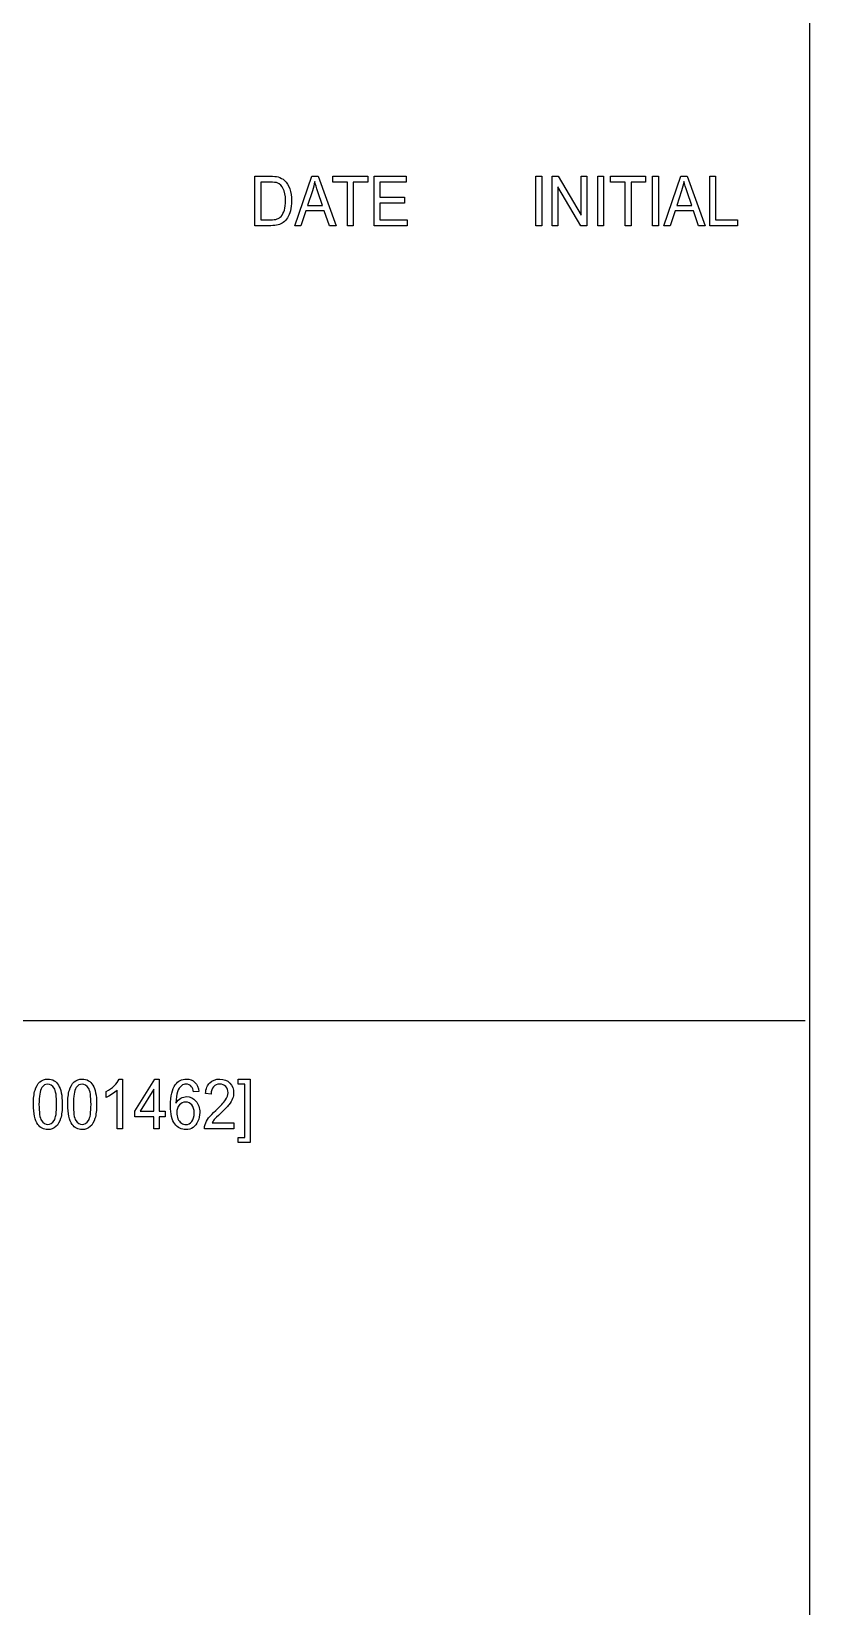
# Model space of a CAD drawing. Header units: millimetres. Extents: x 6 to 426, y 5 to 274.
# Drawn here: x 392.7 to 426.3, y 73.6 to 141.6 of the extents above; entities that cross this region are included whole.
import ezdxf

# ---------------------------------------------------------------- set-up
doc = ezdxf.new("R2010")
doc.units = ezdxf.units.MM
doc.layers.get('0').update_dxf_attribs({"linetype": 'CONTINUOUS'})

msp = doc.modelspace()

# ---------------------------------------------------------------- linework, layer by layer
at = {"color": 7}
for points in [[(426.299998, 270.899996), (426.299998, 8.499976)], [(402.337389, 133.257076), (402.337389, 135.393108), (402.99556, 135.393108)], [(402.991648, 135.14104), (402.590236, 135.14104), (402.590236, 133.509146)], [(404.816302, 134.760749), (404.606464, 134.134218)], [(404.606464, 134.134218), (405.254219, 134.134218), (405.054797, 134.725779)], [(420.771311, 134.760749), (420.561473, 134.134218)], [(420.561473, 134.134218), (421.209228, 134.134218), (421.009807, 134.725779)], [(402.590236, 133.509146), (402.998176, 133.509146)], [(403.026857, 133.257076), (402.337389, 133.257076)], [(352.3, 98.89999), (426.11324, 98.89999)], [(396.463174, 96.370845), (396.614355, 96.370845), (396.614355, 94.226071)], [(395.910558, 95.581126), (395.910558, 95.834653)], [(396.614355, 94.226071), (396.379748, 94.226071), (396.379748, 95.897305)], [(399.916949, 95.839024), (399.683662, 95.818632)], [(400.439588, 95.725373), (400.198477, 95.753058)], [(401.417065, 94.478141), (401.417065, 94.226071), (400.154171, 94.226071)], [(400.479982, 94.478141), (401.417065, 94.478141)]]:
    msp.add_lwpolyline(points, dxfattribs=at)
for points in [[(404.055167, 133.257076), (404.788918, 135.393108), (405.061325, 135.393108), (405.843316, 133.257076), (405.555284, 133.257076), (405.332413, 133.904004), (404.533478, 133.904004), (404.32364, 133.257076)], [(406.333363, 133.257076), (406.333363, 135.14104), (405.703849, 135.14104), (405.703849, 135.393108), (407.218317, 135.393108), (407.218317, 135.14104), (406.58621, 135.14104), (406.58621, 133.257076)], [(407.482877, 133.257076), (407.482877, 135.393108), (408.864406, 135.393108), (408.864406, 135.14104), (407.735725, 135.14104), (407.735725, 134.486824), (408.792716, 134.486824), (408.792716, 134.236213), (407.735725, 134.236213), (407.735725, 133.509146), (408.908711, 133.509146), (408.908711, 133.257076)], [(414.480197, 133.257076), (414.480197, 135.393108), (414.733044, 135.393108), (414.733044, 133.257076)], [(415.176169, 133.257076), (415.176169, 135.393108), (415.435521, 135.393108), (416.439087, 133.716046), (416.439087, 135.393108), (416.681494, 135.393108), (416.681494, 133.257076), (416.422142, 133.257076), (415.418577, 134.935595), (415.418577, 133.257076)], [(417.149388, 133.257076), (417.149388, 135.393108), (417.402235, 135.393108), (417.402235, 133.257076)], [(418.334111, 133.257076), (418.334111, 135.14104), (417.704597, 135.14104), (417.704597, 135.393108), (419.219065, 135.393108), (419.219065, 135.14104), (418.586958, 135.14104), (418.586958, 133.257076)], [(419.521426, 133.257076), (419.521426, 135.393108), (419.774274, 135.393108), (419.774274, 133.257076)], [(420.010177, 133.257076), (420.743927, 135.393108), (421.016334, 135.393108), (421.798326, 133.257076), (421.510293, 133.257076), (421.287423, 133.904004), (420.488487, 133.904004), (420.278649, 133.257076)], [(421.9899, 133.257076), (421.9899, 135.393108), (422.242747, 135.393108), (422.242747, 133.509146), (423.183743, 133.509146), (423.183743, 133.257076)], [(397.967203, 94.226071), (397.967203, 94.737494), (397.13829, 94.737494), (397.13829, 94.977909), (398.010212, 96.362103), (398.201786, 96.362103), (398.201786, 94.977909), (398.459842, 94.977909), (398.459842, 94.737494), (398.201786, 94.737494), (398.201786, 94.226071)], [(402.12607, 93.633052), (401.608663, 93.633052), (401.608663, 93.850153), (401.891487, 93.850153), (401.891487, 96.145002), (401.608663, 96.145002), (401.608663, 96.362103), (402.12607, 96.362103)], [(397.967203, 94.977909), (397.967203, 95.941017), (397.368985, 94.977909)], [(399.916949, 95.839032)], [(392.76176, 95.279516)], [(393.002871, 95.279516)], [(394.246228, 95.279516)], [(394.48734, 95.279516)], [(398.959032, 94.918168)]]:
    msp.add_lwpolyline(points, close=True, dxfattribs=at)
for points in [[(403.318778, 135.097329), (403.251016, 135.12647), (403.141972, 135.14104), (402.991648, 135.14104)], [(402.99556, 135.393108), (403.144141, 135.393108), (403.257528, 135.38291), (403.335722, 135.362512)], [(403.557297, 134.855457), (403.492127, 134.975906), (403.412621, 135.05653), (403.318778, 135.097329)], [(403.335722, 135.362512), (403.445213, 135.334342), (403.538624, 135.283345), (403.615954, 135.20952)], [(403.656348, 134.34112), (403.656348, 134.564533), (403.623331, 134.735979), (403.557297, 134.855457)], [(403.615954, 135.20952), (403.716741, 135.114327), (403.791895, 134.99242), (403.841417, 134.843801)], [(403.841417, 134.843801), (403.891818, 134.696154), (403.917019, 134.527136), (403.917019, 134.336749)], [(404.919265, 135.168723), (404.894928, 135.031761), (404.860607, 134.89577), (404.816302, 134.760749)], [(405.054797, 134.725779), (404.993979, 134.905482), (404.948802, 135.05313), (404.919265, 135.168723)], [(420.874274, 135.168723), (420.849938, 135.031761), (420.815617, 134.89577), (420.771311, 134.760749)], [(421.009807, 134.725779), (420.948989, 134.905482), (420.903811, 135.05313), (420.874274, 135.168723)], [(403.605514, 133.928775), (403.639403, 134.042426), (403.656348, 134.179874), (403.656348, 134.34112)], [(403.917019, 134.336749), (403.917019, 134.17453), (403.900075, 134.030767), (403.866186, 133.905461)], [(402.998176, 133.509146), (403.124164, 133.509146), (403.222783, 133.522259), (403.294033, 133.548484)], [(403.294033, 133.548484), (403.366147, 133.574711), (403.423493, 133.611624), (403.46607, 133.659221)], [(403.46607, 133.659221), (403.526023, 133.726245), (403.572505, 133.816097), (403.605514, 133.928775)], [(403.735838, 133.593653), (403.682845, 133.512059), (403.624635, 133.447464), (403.561209, 133.399866)], [(403.866186, 133.905461), (403.832297, 133.780156), (403.788848, 133.676219), (403.735838, 133.593653)], [(403.33313, 133.293502), (403.244503, 133.269218), (403.142412, 133.257076), (403.026857, 133.257076)], [(403.561209, 133.399866), (403.498647, 133.353241), (403.422621, 133.317787), (403.33313, 133.293502)], [(392.830834, 95.888564), (392.877748, 96.04301), (392.946822, 96.162003), (393.038057, 96.245541)], [(393.124075, 96.000755), (393.043273, 95.870593), (393.002871, 95.63018), (393.002871, 95.279516)], [(393.038057, 96.245541), (393.130155, 96.329077), (393.245719, 96.370845), (393.384747, 96.370845)], [(393.382131, 96.153747), (393.274384, 96.153747), (393.188365, 96.102749), (393.124075, 96.000755)], [(393.655835, 95.980358), (393.582841, 96.09595), (393.491606, 96.153747), (393.382131, 96.153747)], [(393.384747, 96.370845), (393.487262, 96.370845), (393.577185, 96.347533), (393.654515, 96.300908)], [(393.654515, 96.300908), (393.731845, 96.255253), (393.795711, 96.188714), (393.846112, 96.101291)], [(393.846112, 96.101291), (393.896514, 96.014841), (393.936051, 95.908962), (393.964724, 95.783654)], [(394.315303, 95.888564), (394.362216, 96.04301), (394.43129, 96.162003), (394.522525, 96.245541)], [(394.608543, 96.000755), (394.527741, 95.870593), (394.48734, 95.63018), (394.48734, 95.279516)], [(394.522525, 96.245541), (394.614624, 96.329077), (394.730187, 96.370845), (394.869215, 96.370845)], [(394.866599, 96.153747), (394.758868, 96.153747), (394.672849, 96.102749), (394.608543, 96.000755)], [(395.140303, 95.980358), (395.067325, 96.09595), (394.97609, 96.153747), (394.866599, 96.153747)], [(394.869215, 96.370845), (394.971746, 96.370845), (395.061676, 96.347533), (395.139007, 96.300908)], [(395.139007, 96.300908), (395.216337, 96.255253), (395.280195, 96.188714), (395.330581, 96.101291)], [(395.330581, 96.101291), (395.380982, 96.014841), (395.420519, 95.908962), (395.449192, 95.783654)], [(395.910558, 95.834653), (396.041762, 95.90362), (396.156453, 95.987157), (396.254632, 96.085264)], [(396.254632, 96.085264), (396.352827, 96.183372), (396.422341, 96.278565), (396.463174, 96.370845)], [(398.68924, 95.225613), (398.68924, 95.638444), (398.757442, 95.938596), (398.893847, 96.12607)], [(398.893847, 96.12607), (399.01289, 96.289258), (399.173199, 96.370853), (399.374773, 96.370853)], [(399.163638, 96.085272), (399.08978, 96.025047), (399.03157, 95.937139), (398.989009, 95.821546)], [(399.360444, 96.155211), (399.285722, 96.155211), (399.22012, 96.131898), (399.163638, 96.085272)], [(399.595051, 96.043017), (399.531609, 96.117813), (399.453407, 96.155211), (399.360444, 96.155211)], [(399.374773, 96.370853), (399.525097, 96.370853), (399.648044, 96.323742), (399.743616, 96.229519)], [(399.683662, 95.818632), (399.662813, 95.921598), (399.633276, 95.996393), (399.595051, 96.043017)], [(399.743616, 96.229519), (399.840066, 96.135297), (399.897844, 96.005135), (399.916949, 95.839032)], [(400.198477, 95.753058), (400.214989, 95.95413), (400.277111, 96.10712), (400.384843, 96.212028)], [(400.384843, 96.212028), (400.49259, 96.317906), (400.637258, 96.370845), (400.818848, 96.370845)], [(400.542551, 96.040096), (400.474773, 95.96433), (400.440452, 95.859422), (400.439588, 95.725373)], [(400.813639, 96.153747), (400.700692, 96.153747), (400.610329, 96.115863), (400.542551, 96.040096)], [(401.072991, 96.045924), (401.006957, 96.117806), (400.920507, 96.153747), (400.813639, 96.153747)], [(400.818848, 96.370845), (401.002181, 96.370845), (401.147281, 96.314021), (401.254149, 96.200372)], [(401.173362, 95.783654), (401.173362, 95.887591), (401.139905, 95.975014), (401.072991, 96.045924)], [(401.254149, 96.200372), (401.361031, 96.086722), (401.414473, 95.945873), (401.414473, 95.777826)], [(392.76176, 95.279516), (392.76176, 95.532072), (392.784785, 95.735088), (392.830834, 95.888564)], [(393.766599, 95.279516), (393.766599, 95.631151), (393.729677, 95.864765), (393.655835, 95.980358)], [(393.964724, 95.783654), (393.993397, 95.65932), (394.007733, 95.491274), (394.007733, 95.279516)], [(394.246228, 95.279516), (394.246228, 95.532072), (394.269253, 95.735088), (394.315303, 95.888564)], [(395.25109, 95.279516), (395.25109, 95.631151), (395.214161, 95.864765), (395.140303, 95.980358)], [(395.449192, 95.783654), (395.477865, 95.65932), (395.492201, 95.491274), (395.492201, 95.279516)], [(396.156901, 95.716631), (396.065666, 95.656407), (395.983552, 95.611238), (395.910558, 95.581126)], [(396.379748, 95.897305), (396.323282, 95.837081), (396.249, 95.776856), (396.156901, 95.716631)], [(398.989009, 95.821546), (398.946431, 95.705953), (398.924271, 95.541306), (398.922527, 95.327606)], [(398.922527, 95.327606), (398.979009, 95.423771), (399.048083, 95.495167), (399.129749, 95.541793)], [(399.339588, 95.380052), (399.233584, 95.380052), (399.143654, 95.337312), (399.069796, 95.251834)], [(399.129749, 95.541793), (399.211432, 95.588419), (399.297018, 95.611732), (399.386509, 95.611732)], [(399.605467, 95.251834), (399.535081, 95.337312), (399.446455, 95.380052), (399.339588, 95.380052)], [(399.386509, 95.611732), (399.542913, 95.611732), (399.675853, 95.547136), (399.785329, 95.417943)], [(399.785329, 95.417943), (399.895668, 95.289723), (399.950838, 95.12362), (399.950838, 94.919633)], [(400.642898, 95.01579), (400.850568, 95.206178), (400.990892, 95.35674), (401.063871, 95.467475)], [(401.063871, 95.467475), (401.136865, 95.579182), (401.173362, 95.684575), (401.173362, 95.783654)], [(401.367552, 95.525758), (401.336271, 95.443192), (401.284133, 95.356255), (401.211139, 95.264946)], [(401.414473, 95.777826), (401.414473, 95.692346), (401.398832, 95.608323), (401.367552, 95.525758)], [(392.950742, 94.411115), (392.824754, 94.588876), (392.76176, 94.878342), (392.76176, 95.279516)], [(393.002871, 95.279516), (393.002871, 94.928854), (393.039361, 94.695241), (393.112339, 94.578677)], [(393.655835, 94.580134), (393.729677, 94.696698), (393.766599, 94.929825), (393.766599, 95.279516)], [(393.938659, 94.671928), (393.892594, 94.518452), (393.823512, 94.39946), (393.731413, 94.314951)], [(394.007733, 95.279516), (394.007733, 95.028904), (393.984708, 94.826375), (393.938659, 94.671928)], [(394.43521, 94.411115), (394.309222, 94.588876), (394.246228, 94.878342), (394.246228, 95.279516)], [(394.48734, 95.279516), (394.48734, 94.928854), (394.523837, 94.695241), (394.59683, 94.578677)], [(395.140303, 94.580134), (395.214161, 94.696698), (395.25109, 94.929825), (395.25109, 95.279516)], [(395.423127, 94.671928), (395.377078, 94.518452), (395.308004, 94.39946), (395.215905, 94.314951)], [(395.492201, 95.279516), (395.492201, 95.028904), (395.469177, 94.826375), (395.423127, 94.671928)], [(398.87431, 94.430064), (398.75093, 94.591312), (398.68924, 94.856495), (398.68924, 95.225613)], [(399.069796, 95.251834), (398.995953, 95.167324), (398.959032, 95.056102), (398.959032, 94.918168)], [(398.959032, 94.918168), (398.959032, 94.827831), (398.975969, 94.74138), (399.009842, 94.658815)], [(399.009842, 94.658815), (399.044595, 94.576249), (399.09282, 94.513109), (399.154518, 94.469397)], [(399.604171, 94.539336), (399.675406, 94.628702), (399.711023, 94.750123), (399.711023, 94.903598)], [(399.711023, 94.903598), (399.711023, 95.051246), (399.675838, 95.167324), (399.605467, 95.251834)], [(399.950838, 94.919633), (399.950838, 94.785585), (399.924773, 94.660765), (399.872643, 94.545172)], [(400.181532, 94.408202), (400.213677, 94.504366), (400.264943, 94.599074), (400.335329, 94.692325)], [(400.335329, 94.692325), (400.406579, 94.785576), (400.509102, 94.893398), (400.642898, 95.01579)], [(400.850121, 94.889028), (400.709364, 94.756922), (400.619002, 94.66707), (400.579033, 94.619474)], [(401.211139, 95.264946), (401.139025, 95.173638), (401.018686, 95.048332), (400.850121, 94.889028)], [(393.384747, 94.189644), (393.200533, 94.189644), (393.055865, 94.263468), (392.950742, 94.411115)], [(393.112339, 94.578677), (393.186197, 94.463084), (393.277, 94.405288), (393.384747, 94.405288)], [(393.384747, 94.405288), (393.492478, 94.405288), (393.582841, 94.46357), (393.655835, 94.580134)], [(393.731413, 94.314951), (393.640179, 94.231413), (393.524623, 94.189644), (393.384747, 94.189644)], [(394.869215, 94.189644), (394.685017, 94.189644), (394.540349, 94.263468), (394.43521, 94.411115)], [(394.59683, 94.578677), (394.670673, 94.463084), (394.761468, 94.405288), (394.869215, 94.405288)], [(394.869215, 94.405288), (394.976962, 94.405288), (395.067325, 94.46357), (395.140303, 94.580134)], [(395.215905, 94.314951), (395.12467, 94.231413), (395.009107, 94.189644), (394.869215, 94.189644)], [(399.35262, 94.189652), (399.157126, 94.189652), (398.997689, 94.269789), (398.87431, 94.430064)], [(399.154518, 94.469397), (399.216216, 94.426657), (399.280946, 94.405288), (399.348708, 94.405288)], [(399.348708, 94.405288), (399.447767, 94.405288), (399.532921, 94.44997), (399.604171, 94.539336)], [(399.660213, 94.281446), (399.569842, 94.22025), (399.467311, 94.189652), (399.35262, 94.189652)], [(399.872643, 94.545172), (399.821378, 94.43055), (399.750568, 94.342642), (399.660213, 94.281446)], [(400.154171, 94.226071), (400.152474, 94.289209), (400.161594, 94.349919), (400.181532, 94.408202)], [(400.579033, 94.619474), (400.539063, 94.572848), (400.506046, 94.525737), (400.479982, 94.478141)]]:
    msp.add_open_spline(points, degree=3, dxfattribs=at)

doc.saveas('drawing.dxf')
